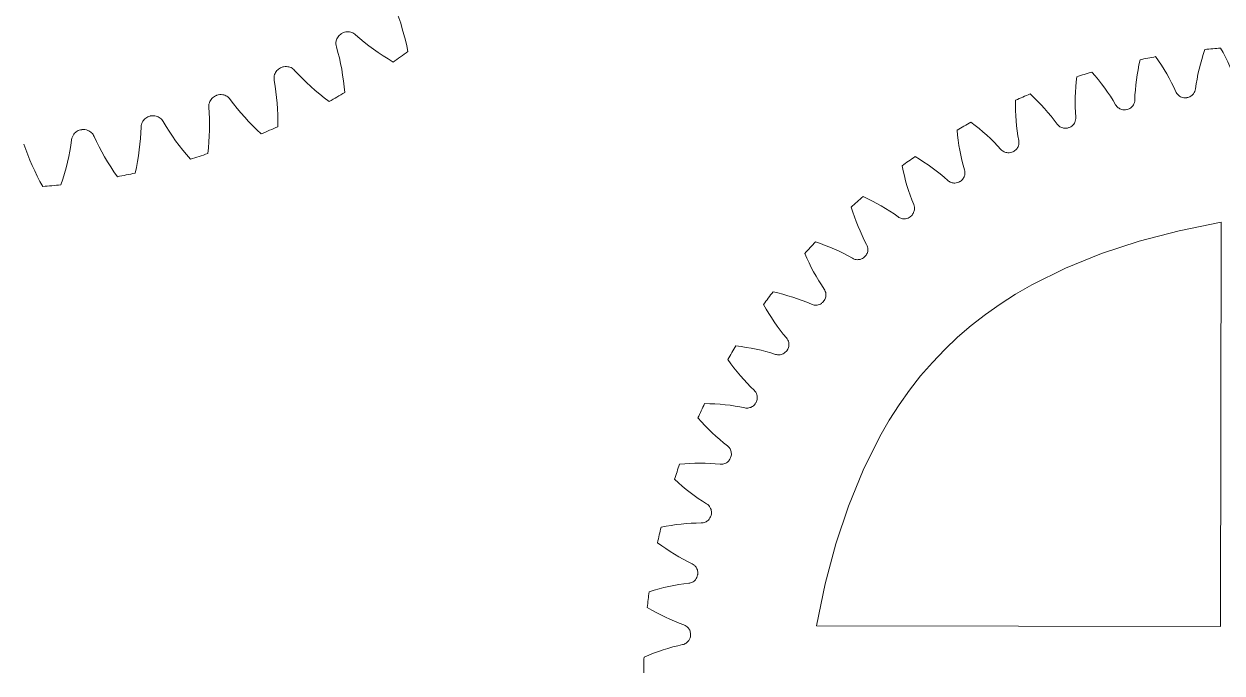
# Model space of a CAD drawing. Extents: x -180 to 228, y -304 to -8.
# Drawn here: x 23.9 to 147.1, y -221 to -154.3 of the extents above; entities that cross this region are included whole.
import ezdxf

# ---------------------------------------------------------------- set-up
doc = ezdxf.new("R2010")
doc.units = 0
doc.header["$MEASUREMENT"] = 0
doc.layers.add('Layer 1', color=7, linetype='Continuous')

# ---------------------------------------------------------------- blocks, each defined once
blk = doc.blocks.new('block 379')
at = {"layer": 'Layer 1', "color": 7, "lineweight": 9, "true_color": 0xffffff}
blk.add_open_spline([(25.79, -170.96), (26.41, -170.91), (27.03, -170.85), (27.65, -170.79)], degree=3, dxfattribs=at)
blk = doc.blocks.new('block 380')
at = {"layer": 'Layer 1', "color": 7, "lineweight": 9, "true_color": 0xffffff}
blk.add_open_spline([(33.46, -169.95), (34.07, -169.83), (34.68, -169.71), (35.29, -169.58)], degree=3, dxfattribs=at)
blk = doc.blocks.new('block 647')
at = {"layer": 'Layer 1', "color": 7, "lineweight": 9, "true_color": 0xffffff}
blk.add_lwpolyline([(23.85, -166.6), (24.04, -167.16), (24.25, -167.71), (24.47, -168.26), (24.7, -168.8), (24.96, -169.35), (25.22, -169.89), (25.5, -170.43), (25.79, -170.96)], dxfattribs=at)
blk = doc.blocks.new('block 648')
at = {"layer": 'Layer 1', "color": 7, "lineweight": 9, "true_color": 0xffffff}
blk.add_lwpolyline([(28.76, -166.15), (28.68, -166.73), (28.58, -167.31), (28.46, -167.89), (28.33, -168.47), (28.18, -169.05), (28.02, -169.63), (27.84, -170.21), (27.65, -170.79)], dxfattribs=at)
blk = doc.blocks.new('block 649')
at = {"layer": 'Layer 1', "color": 7, "lineweight": 9, "true_color": 0xffffff}
blk.add_open_spline([(29.77, -165.12), (29.62, -165.14), (29.47, -165.19), (29.34, -165.27), (29.2, -165.35), (29.09, -165.46), (28.99, -165.58), (28.93, -165.66), (28.88, -165.75), (28.84, -165.85), (28.8, -165.95), (28.77, -166.05), (28.76, -166.15)], degree=3, knots=[0, 0, 0, 0, 1, 1, 1, 2, 2, 2, 3, 3, 3, 4, 4, 4, 4], dxfattribs=at)
blk = doc.blocks.new('block 650')
at = {"layer": 'Layer 1', "color": 7, "lineweight": 9, "true_color": 0xffffff}
blk.add_open_spline([(29.77, -165.12), (29.79, -165.12), (29.8, -165.12), (29.81, -165.11)], degree=3, dxfattribs=at)
blk = doc.blocks.new('block 651')
at = {"layer": 'Layer 1', "color": 7, "lineweight": 9, "true_color": 0xffffff}
blk.add_open_spline([(31.07, -165.81), (31.01, -165.67), (30.92, -165.54), (30.81, -165.44), (30.7, -165.33), (30.57, -165.24), (30.42, -165.19), (30.33, -165.15), (30.22, -165.12), (30.12, -165.11), (30.02, -165.1), (29.91, -165.1), (29.81, -165.11)], degree=3, knots=[0, 0, 0, 0, 1, 1, 1, 2, 2, 2, 3, 3, 3, 4, 4, 4, 4], dxfattribs=at)
blk = doc.blocks.new('block 652')
at = {"layer": 'Layer 1', "color": 7, "lineweight": 9, "true_color": 0xffffff}
blk.add_lwpolyline([(31.07, -165.81), (31.32, -166.35), (31.58, -166.87), (31.86, -167.4), (32.15, -167.92), (32.46, -168.43), (32.78, -168.94), (33.11, -169.45), (33.46, -169.95)], dxfattribs=at)
blk = doc.blocks.new('block 653')
at = {"layer": 'Layer 1', "color": 7, "lineweight": 9, "true_color": 0xffffff}
blk.add_lwpolyline([(35.91, -164.85), (35.89, -165.44), (35.85, -166.02), (35.79, -166.61), (35.72, -167.2), (35.63, -167.8), (35.53, -168.39), (35.42, -168.99), (35.29, -169.58)], dxfattribs=at)
blk = doc.blocks.new('block 654')
at = {"layer": 'Layer 1', "color": 7, "lineweight": 9, "true_color": 0xffffff}
blk.add_open_spline([(36.81, -163.72), (36.66, -163.76), (36.51, -163.83), (36.39, -163.92), (36.27, -164.01), (36.16, -164.13), (36.08, -164.26), (36.03, -164.35), (35.98, -164.44), (35.96, -164.54), (35.93, -164.64), (35.91, -164.75), (35.91, -164.85)], degree=3, knots=[0, 0, 0, 0, 1, 1, 1, 2, 2, 2, 3, 3, 3, 4, 4, 4, 4], dxfattribs=at)
blk = doc.blocks.new('block 655')
at = {"layer": 'Layer 1', "color": 7, "lineweight": 9, "true_color": 0xffffff}
blk.add_open_spline([(36.81, -163.72), (36.82, -163.72), (36.83, -163.72), (36.84, -163.71)], degree=3, dxfattribs=at)
blk = doc.blocks.new('block 656')
at = {"layer": 'Layer 1', "color": 7, "lineweight": 9, "true_color": 0xffffff}
blk.add_open_spline([(38.17, -164.28), (38.1, -164.14), (37.99, -164.02), (37.87, -163.93), (37.75, -163.83), (37.61, -163.76), (37.46, -163.72), (37.36, -163.69), (37.26, -163.68), (37.15, -163.68), (37.05, -163.67), (36.94, -163.69), (36.84, -163.71)], degree=3, knots=[0, 0, 0, 0, 1, 1, 1, 2, 2, 2, 3, 3, 3, 4, 4, 4, 4], dxfattribs=at)
blk = doc.blocks.new('block 657')
at = {"layer": 'Layer 1', "color": 7, "lineweight": 9, "true_color": 0xffffff}
blk.add_lwpolyline([(38.17, -164.28), (38.47, -164.78), (38.79, -165.28), (39.12, -165.77), (39.46, -166.25), (39.82, -166.73), (40.19, -167.21), (40.58, -167.67), (40.97, -168.14)], dxfattribs=at)
blk = doc.blocks.new('block 658')
at = {"layer": 'Layer 1', "color": 7, "lineweight": 9, "true_color": 0xffffff}
blk.add_open_spline([(40.97, -168.14), (41.57, -167.96), (42.17, -167.77), (42.76, -167.58)], degree=3, dxfattribs=at)
blk = doc.blocks.new('block 659')
at = {"layer": 'Layer 1', "color": 7, "lineweight": 9, "true_color": 0xffffff}
blk.add_lwpolyline([(42.88, -162.81), (42.92, -163.4), (42.94, -163.98), (42.95, -164.58), (42.94, -165.17), (42.91, -165.77), (42.88, -166.37), (42.83, -166.98), (42.76, -167.58)], dxfattribs=at)
blk = doc.blocks.new('block 660')
at = {"layer": 'Layer 1', "color": 7, "lineweight": 9, "true_color": 0xffffff}
blk.add_open_spline([(43.65, -161.59), (43.51, -161.65), (43.38, -161.73), (43.26, -161.84), (43.15, -161.94), (43.05, -162.07), (42.99, -162.21), (42.94, -162.3), (42.91, -162.4), (42.89, -162.5), (42.88, -162.6), (42.87, -162.71), (42.88, -162.81)], degree=3, knots=[0, 0, 0, 0, 1, 1, 1, 2, 2, 2, 3, 3, 3, 4, 4, 4, 4], dxfattribs=at)
blk = doc.blocks.new('block 661')
at = {"layer": 'Layer 1', "color": 7, "lineweight": 9, "true_color": 0xffffff}
blk.add_open_spline([(43.65, -161.59), (43.67, -161.59), (43.68, -161.59), (43.69, -161.58)], degree=3, dxfattribs=at)
blk = doc.blocks.new('block 662')
at = {"layer": 'Layer 1', "color": 7, "lineweight": 9, "true_color": 0xffffff}
blk.add_open_spline([(45.07, -162), (44.98, -161.88), (44.87, -161.77), (44.74, -161.69), (44.6, -161.61), (44.46, -161.55), (44.3, -161.52), (44.2, -161.51), (44.1, -161.5), (43.99, -161.51), (43.89, -161.52), (43.79, -161.55), (43.69, -161.58)], degree=3, knots=[0, 0, 0, 0, 1, 1, 1, 2, 2, 2, 3, 3, 3, 4, 4, 4, 4], dxfattribs=at)
blk = doc.blocks.new('block 663')
at = {"layer": 'Layer 1', "color": 7, "lineweight": 9, "true_color": 0xffffff}
blk.add_lwpolyline([(45.07, -162), (45.42, -162.47), (45.79, -162.93), (46.17, -163.39), (46.56, -163.83), (46.97, -164.27), (47.39, -164.71), (47.82, -165.13), (48.26, -165.55)], dxfattribs=at)
blk = doc.blocks.new('block 664')
at = {"layer": 'Layer 1', "color": 7, "lineweight": 9, "true_color": 0xffffff}
blk.add_open_spline([(48.26, -165.55), (48.84, -165.31), (49.41, -165.06), (49.98, -164.81)], degree=3, dxfattribs=at)
blk = doc.blocks.new('block 665')
at = {"layer": 'Layer 1', "color": 7, "lineweight": 9, "true_color": 0xffffff}
blk.add_lwpolyline([(49.6, -160.06), (49.7, -160.63), (49.78, -161.22), (49.85, -161.8), (49.9, -162.4), (49.94, -162.99), (49.97, -163.6), (49.98, -164.2), (49.98, -164.81)], dxfattribs=at)
blk = doc.blocks.new('block 666')
at = {"layer": 'Layer 1', "color": 7, "lineweight": 9, "true_color": 0xffffff}
blk.add_open_spline([(50.24, -158.76), (50.1, -158.83), (49.98, -158.93), (49.88, -159.04), (49.77, -159.16), (49.7, -159.3), (49.64, -159.44), (49.61, -159.54), (49.59, -159.64), (49.58, -159.75), (49.57, -159.85), (49.58, -159.95), (49.6, -160.06)], degree=3, knots=[0, 0, 0, 0, 1, 1, 1, 2, 2, 2, 3, 3, 3, 4, 4, 4, 4], dxfattribs=at)
blk = doc.blocks.new('block 667')
at = {"layer": 'Layer 1', "color": 7, "lineweight": 9, "true_color": 0xffffff}
blk.add_open_spline([(50.24, -158.76), (50.26, -158.76), (50.27, -158.75), (50.28, -158.75)], degree=3, dxfattribs=at)
blk = doc.blocks.new('block 668')
at = {"layer": 'Layer 1', "color": 7, "lineweight": 9, "true_color": 0xffffff}
blk.add_open_spline([(51.7, -159.02), (51.59, -158.91), (51.47, -158.81), (51.33, -158.74), (51.19, -158.68), (51.04, -158.64), (50.88, -158.63), (50.78, -158.62), (50.67, -158.63), (50.57, -158.65), (50.47, -158.67), (50.37, -158.7), (50.28, -158.75)], degree=3, knots=[0, 0, 0, 0, 1, 1, 1, 2, 2, 2, 3, 3, 3, 4, 4, 4, 4], dxfattribs=at)
blk = doc.blocks.new('block 669')
at = {"layer": 'Layer 1', "color": 7, "lineweight": 9, "true_color": 0xffffff}
blk.add_lwpolyline([(51.7, -159.02), (52.09, -159.45), (52.5, -159.87), (52.93, -160.28), (53.37, -160.69), (53.82, -161.08), (54.28, -161.47), (54.75, -161.85), (55.24, -162.22)], dxfattribs=at)
blk = doc.blocks.new('block 670')
at = {"layer": 'Layer 1', "color": 7, "lineweight": 9, "true_color": 0xffffff}
blk.add_open_spline([(55.24, -162.22), (55.79, -161.92), (56.33, -161.61), (56.87, -161.3)], degree=3, dxfattribs=at)
blk = doc.blocks.new('block 671')
at = {"layer": 'Layer 1', "color": 7, "lineweight": 9, "true_color": 0xffffff}
blk.add_lwpolyline([(56, -156.61), (56.16, -157.18), (56.3, -157.75), (56.43, -158.32), (56.54, -158.91), (56.64, -159.5), (56.73, -160.09), (56.81, -160.7), (56.87, -161.3)], dxfattribs=at)
blk = doc.blocks.new('block 672')
at = {"layer": 'Layer 1', "color": 7, "lineweight": 9, "true_color": 0xffffff}
blk.add_open_spline([(56.5, -155.26), (56.37, -155.34), (56.26, -155.45), (56.17, -155.58), (56.08, -155.7), (56.01, -155.85), (55.98, -156), (55.95, -156.1), (55.94, -156.2), (55.95, -156.31), (55.95, -156.41), (55.97, -156.51), (56, -156.61)], degree=3, knots=[0, 0, 0, 0, 1, 1, 1, 2, 2, 2, 3, 3, 3, 4, 4, 4, 4], dxfattribs=at)
blk = doc.blocks.new('block 673')
at = {"layer": 'Layer 1', "color": 7, "lineweight": 9, "true_color": 0xffffff}
blk.add_open_spline([(56.5, -155.26), (56.51, -155.25), (56.52, -155.25), (56.53, -155.24)], degree=3, dxfattribs=at)
blk = doc.blocks.new('block 674')
at = {"layer": 'Layer 1', "color": 7, "lineweight": 9, "true_color": 0xffffff}
blk.add_open_spline([(57.97, -155.36), (57.86, -155.26), (57.72, -155.18), (57.58, -155.13), (57.43, -155.07), (57.28, -155.05), (57.12, -155.06), (57.02, -155.06), (56.91, -155.08), (56.82, -155.11), (56.72, -155.14), (56.62, -155.18), (56.53, -155.24)], degree=3, knots=[0, 0, 0, 0, 1, 1, 1, 2, 2, 2, 3, 3, 3, 4, 4, 4, 4], dxfattribs=at)
blk = doc.blocks.new('block 675')
at = {"layer": 'Layer 1', "color": 7, "lineweight": 9, "true_color": 0xffffff}
blk.add_lwpolyline([(57.97, -155.36), (58.41, -155.75), (58.86, -156.13), (59.33, -156.49), (59.81, -156.85), (60.3, -157.19), (60.8, -157.53), (61.31, -157.85), (61.83, -158.17)], dxfattribs=at)
blk = doc.blocks.new('block 676')
at = {"layer": 'Layer 1', "color": 7, "lineweight": 9, "true_color": 0xffffff}
blk.add_open_spline([(61.83, -158.17), (62.34, -157.82), (62.85, -157.46), (63.36, -157.09)], degree=3, dxfattribs=at)
blk = doc.blocks.new('block 677')
at = {"layer": 'Layer 1', "color": 7, "lineweight": 9, "true_color": 0xffffff}
blk.add_lwpolyline([(62, -152.52), (62.21, -153.06), (62.42, -153.61), (62.61, -154.18), (62.78, -154.75), (62.94, -155.32), (63.09, -155.91), (63.23, -156.49), (63.36, -157.09)], dxfattribs=at)
blk = doc.blocks.new('block 375')
at = {"layer": 'Layer 1'}
for name in ['block 677', 'block 672', 'block 673', 'block 674', 'block 675', 'block 671', 'block 676', 'block 666', 'block 667', 'block 668', 'block 665', 'block 669', 'block 670', 'block 660', 'block 661', 'block 662', 'block 663', 'block 654', 'block 655', 'block 656', 'block 659', 'block 649', 'block 650', 'block 651', 'block 653', 'block 657', 'block 664', 'block 648', 'block 652', 'block 647', 'block 658', 'block 380', 'block 379']:
    blk.add_blockref(name, (0, 0), dxfattribs=at)
blk = doc.blocks.new('block 1216')
at = {"layer": 'Layer 1', "color": 7, "lineweight": 9, "true_color": 0xffffff}
blk.add_lwpolyline([(148.66, -160.53), (148.5, -160.05), (148.32, -159.57), (148.12, -159.09), (147.92, -158.61), (147.7, -158.14), (147.47, -157.66), (147.22, -157.19), (146.97, -156.73)], dxfattribs=at)
blk = doc.blocks.new('block 1217')
at = {"layer": 'Layer 1', "color": 7, "lineweight": 9, "true_color": 0xffffff}
blk.add_open_spline([(146.97, -156.73), (146.43, -156.77), (145.89, -156.82), (145.34, -156.88)], degree=3, dxfattribs=at)
blk = doc.blocks.new('block 1218')
at = {"layer": 'Layer 1', "color": 7, "lineweight": 9, "true_color": 0xffffff}
blk.add_lwpolyline([(144.38, -160.93), (144.45, -160.42), (144.54, -159.91), (144.64, -159.41), (144.76, -158.9), (144.89, -158.39), (145.03, -157.89), (145.18, -157.38), (145.34, -156.88)], dxfattribs=at)
blk = doc.blocks.new('block 1219')
at = {"layer": 'Layer 1', "color": 7, "lineweight": 9, "true_color": 0xffffff}
blk.add_open_spline([(143.5, -161.82), (143.63, -161.8), (143.76, -161.76), (143.88, -161.69), (143.99, -161.62), (144.09, -161.53), (144.18, -161.42), (144.23, -161.35), (144.28, -161.27), (144.31, -161.19), (144.34, -161.1), (144.37, -161.02), (144.38, -160.93)], degree=3, knots=[0, 0, 0, 0, 1, 1, 1, 2, 2, 2, 3, 3, 3, 4, 4, 4, 4], dxfattribs=at)
blk = doc.blocks.new('block 1220')
at = {"layer": 'Layer 1', "color": 7, "lineweight": 9, "true_color": 0xffffff}
blk.add_open_spline([(143.5, -161.82), (143.49, -161.83), (143.47, -161.83), (143.46, -161.83)], degree=3, dxfattribs=at)
blk = doc.blocks.new('block 1221')
at = {"layer": 'Layer 1', "color": 7, "lineweight": 9, "true_color": 0xffffff}
blk.add_open_spline([(142.36, -161.22), (142.42, -161.34), (142.49, -161.45), (142.59, -161.55), (142.69, -161.64), (142.8, -161.72), (142.93, -161.77), (143.01, -161.8), (143.1, -161.82), (143.19, -161.83), (143.28, -161.84), (143.37, -161.84), (143.46, -161.83)], degree=3, knots=[0, 0, 0, 0, 1, 1, 1, 2, 2, 2, 3, 3, 3, 4, 4, 4, 4], dxfattribs=at)
blk = doc.blocks.new('block 1222')
at = {"layer": 'Layer 1', "color": 7, "lineweight": 9, "true_color": 0xffffff}
blk.add_lwpolyline([(142.36, -161.22), (142.15, -160.75), (141.92, -160.29), (141.68, -159.84), (141.42, -159.39), (141.15, -158.94), (140.88, -158.49), (140.58, -158.05), (140.28, -157.61)], dxfattribs=at)
blk = doc.blocks.new('block 1223')
at = {"layer": 'Layer 1', "color": 7, "lineweight": 9, "true_color": 0xffffff}
blk.add_open_spline([(140.28, -157.61), (139.75, -157.71), (139.21, -157.82), (138.68, -157.93)], degree=3, dxfattribs=at)
blk = doc.blocks.new('block 1224')
at = {"layer": 'Layer 1', "color": 7, "lineweight": 9, "true_color": 0xffffff}
blk.add_lwpolyline([(138.14, -162.06), (138.16, -161.55), (138.2, -161.04), (138.25, -160.52), (138.31, -160.01), (138.38, -159.49), (138.47, -158.97), (138.57, -158.45), (138.68, -157.93)], dxfattribs=at)
blk = doc.blocks.new('block 1225')
at = {"layer": 'Layer 1', "color": 7, "lineweight": 9, "true_color": 0xffffff}
blk.add_open_spline([(137.36, -163.04), (137.49, -163.01), (137.62, -162.95), (137.72, -162.87), (137.83, -162.79), (137.92, -162.69), (137.99, -162.57), (138.04, -162.5), (138.08, -162.41), (138.1, -162.33), (138.13, -162.24), (138.14, -162.15), (138.14, -162.06)], degree=3, knots=[0, 0, 0, 0, 1, 1, 1, 2, 2, 2, 3, 3, 3, 4, 4, 4, 4], dxfattribs=at)
blk = doc.blocks.new('block 1226')
at = {"layer": 'Layer 1', "color": 7, "lineweight": 9, "true_color": 0xffffff}
blk.add_open_spline([(137.36, -163.04), (137.35, -163.05), (137.34, -163.05), (137.33, -163.05)], degree=3, dxfattribs=at)
blk = doc.blocks.new('block 1227')
at = {"layer": 'Layer 1', "color": 7, "lineweight": 9, "true_color": 0xffffff}
blk.add_open_spline([(136.17, -162.56), (136.24, -162.68), (136.33, -162.78), (136.43, -162.86), (136.54, -162.95), (136.66, -163.01), (136.79, -163.05), (136.88, -163.07), (136.97, -163.08), (137.06, -163.08), (137.15, -163.09), (137.24, -163.07), (137.33, -163.05)], degree=3, knots=[0, 0, 0, 0, 1, 1, 1, 2, 2, 2, 3, 3, 3, 4, 4, 4, 4], dxfattribs=at)
blk = doc.blocks.new('block 1228')
at = {"layer": 'Layer 1', "color": 7, "lineweight": 9, "true_color": 0xffffff}
blk.add_lwpolyline([(136.17, -162.56), (135.91, -162.12), (135.63, -161.69), (135.34, -161.26), (135.04, -160.84), (134.73, -160.42), (134.41, -160), (134.07, -159.6), (133.73, -159.19)], dxfattribs=at)
blk = doc.blocks.new('block 1229')
at = {"layer": 'Layer 1', "color": 7, "lineweight": 9, "true_color": 0xffffff}
blk.add_open_spline([(133.73, -159.19), (133.2, -159.35), (132.68, -159.51), (132.17, -159.68)], degree=3, dxfattribs=at)
blk = doc.blocks.new('block 1230')
at = {"layer": 'Layer 1', "color": 7, "lineweight": 9, "true_color": 0xffffff}
blk.add_lwpolyline([(132.06, -163.84), (132.03, -163.33), (132.01, -162.81), (132, -162.3), (132.01, -161.78), (132.03, -161.26), (132.07, -160.73), (132.11, -160.21), (132.17, -159.68)], dxfattribs=at)
blk = doc.blocks.new('block 1231')
at = {"layer": 'Layer 1', "color": 7, "lineweight": 9, "true_color": 0xffffff}
blk.add_open_spline([(131.39, -164.9), (131.51, -164.85), (131.63, -164.78), (131.73, -164.69), (131.83, -164.6), (131.91, -164.49), (131.97, -164.37), (132.01, -164.28), (132.03, -164.2), (132.05, -164.11), (132.07, -164.02), (132.07, -163.93), (132.06, -163.84)], degree=3, knots=[0, 0, 0, 0, 1, 1, 1, 2, 2, 2, 3, 3, 3, 4, 4, 4, 4], dxfattribs=at)
blk = doc.blocks.new('block 1232')
at = {"layer": 'Layer 1', "color": 7, "lineweight": 9, "true_color": 0xffffff}
blk.add_open_spline([(131.39, -164.9), (131.38, -164.9), (131.36, -164.91), (131.35, -164.91)], degree=3, dxfattribs=at)
blk = doc.blocks.new('block 1233')
at = {"layer": 'Layer 1', "color": 7, "lineweight": 9, "true_color": 0xffffff}
blk.add_open_spline([(130.15, -164.54), (130.23, -164.65), (130.33, -164.75), (130.44, -164.82), (130.56, -164.89), (130.69, -164.94), (130.82, -164.96), (130.91, -164.98), (131, -164.98), (131.09, -164.97), (131.18, -164.96), (131.27, -164.94), (131.35, -164.91)], degree=3, knots=[0, 0, 0, 0, 1, 1, 1, 2, 2, 2, 3, 3, 3, 4, 4, 4, 4], dxfattribs=at)
blk = doc.blocks.new('block 1234')
at = {"layer": 'Layer 1', "color": 7, "lineweight": 9, "true_color": 0xffffff}
blk.add_lwpolyline([(130.15, -164.54), (129.85, -164.13), (129.53, -163.73), (129.19, -163.34), (128.85, -162.95), (128.5, -162.56), (128.13, -162.19), (127.75, -161.81), (127.37, -161.45)], dxfattribs=at)
blk = doc.blocks.new('block 1235')
at = {"layer": 'Layer 1', "color": 7, "lineweight": 9, "true_color": 0xffffff}
blk.add_open_spline([(127.37, -161.45), (126.87, -161.66), (126.37, -161.87), (125.87, -162.09)], degree=3, dxfattribs=at)
blk = doc.blocks.new('block 1236')
at = {"layer": 'Layer 1', "color": 7, "lineweight": 9, "true_color": 0xffffff}
blk.add_lwpolyline([(126.2, -166.24), (126.11, -165.74), (126.04, -165.23), (125.98, -164.72), (125.93, -164.2), (125.9, -163.68), (125.88, -163.15), (125.87, -162.63), (125.87, -162.09)], dxfattribs=at)
blk = doc.blocks.new('block 1237')
at = {"layer": 'Layer 1', "color": 7, "lineweight": 9, "true_color": 0xffffff}
blk.add_open_spline([(125.64, -167.37), (125.76, -167.31), (125.87, -167.23), (125.96, -167.12), (126.05, -167.02), (126.12, -166.91), (126.16, -166.78), (126.19, -166.69), (126.21, -166.6), (126.22, -166.51), (126.22, -166.42), (126.22, -166.33), (126.2, -166.24)], degree=3, knots=[0, 0, 0, 0, 1, 1, 1, 2, 2, 2, 3, 3, 3, 4, 4, 4, 4], dxfattribs=at)
blk = doc.blocks.new('block 1238')
at = {"layer": 'Layer 1', "color": 7, "lineweight": 9, "true_color": 0xffffff}
blk.add_open_spline([(125.64, -167.37), (125.63, -167.37), (125.62, -167.38), (125.61, -167.38)], degree=3, dxfattribs=at)
blk = doc.blocks.new('block 1239')
at = {"layer": 'Layer 1', "color": 7, "lineweight": 9, "true_color": 0xffffff}
blk.add_open_spline([(124.37, -167.14), (124.46, -167.25), (124.57, -167.33), (124.69, -167.39), (124.81, -167.45), (124.95, -167.48), (125.08, -167.49), (125.17, -167.5), (125.26, -167.49), (125.35, -167.47), (125.44, -167.45), (125.53, -167.42), (125.61, -167.38)], degree=3, knots=[0, 0, 0, 0, 1, 1, 1, 2, 2, 2, 3, 3, 3, 4, 4, 4, 4], dxfattribs=at)
blk = doc.blocks.new('block 1240')
at = {"layer": 'Layer 1', "color": 7, "lineweight": 9, "true_color": 0xffffff}
blk.add_lwpolyline([(124.37, -167.14), (124.03, -166.77), (123.67, -166.4), (123.29, -166.04), (122.91, -165.69), (122.52, -165.35), (122.12, -165.01), (121.7, -164.68), (121.28, -164.36)], dxfattribs=at)
blk = doc.blocks.new('block 1241')
at = {"layer": 'Layer 1', "color": 7, "lineweight": 9, "true_color": 0xffffff}
blk.add_open_spline([(121.28, -164.36), (120.8, -164.62), (120.33, -164.88), (119.86, -165.16)], degree=3, dxfattribs=at)
blk = doc.blocks.new('block 1242')
at = {"layer": 'Layer 1', "color": 7, "lineweight": 9, "true_color": 0xffffff}
blk.add_lwpolyline([(120.62, -169.25), (120.48, -168.76), (120.36, -168.26), (120.24, -167.75), (120.14, -167.24), (120.05, -166.73), (119.98, -166.21), (119.91, -165.68), (119.86, -165.16)], dxfattribs=at)
blk = doc.blocks.new('block 1243')
at = {"layer": 'Layer 1', "color": 7, "lineweight": 9, "true_color": 0xffffff}
blk.add_open_spline([(120.18, -170.43), (120.29, -170.35), (120.39, -170.26), (120.47, -170.15), (120.55, -170.04), (120.61, -169.91), (120.64, -169.78), (120.66, -169.69), (120.67, -169.6), (120.66, -169.51), (120.66, -169.42), (120.65, -169.33), (120.62, -169.25)], degree=3, knots=[0, 0, 0, 0, 1, 1, 1, 2, 2, 2, 3, 3, 3, 4, 4, 4, 4], dxfattribs=at)
blk = doc.blocks.new('block 1244')
at = {"layer": 'Layer 1', "color": 7, "lineweight": 9, "true_color": 0xffffff}
blk.add_open_spline([(120.18, -170.43), (120.17, -170.43), (120.16, -170.44), (120.15, -170.44)], degree=3, dxfattribs=at)
blk = doc.blocks.new('block 1245')
at = {"layer": 'Layer 1', "color": 7, "lineweight": 9, "true_color": 0xffffff}
blk.add_open_spline([(118.9, -170.33), (119, -170.43), (119.11, -170.5), (119.24, -170.54), (119.37, -170.59), (119.5, -170.61), (119.64, -170.6), (119.73, -170.6), (119.82, -170.58), (119.91, -170.56), (119.99, -170.53), (120.07, -170.49), (120.15, -170.44)], degree=3, knots=[0, 0, 0, 0, 1, 1, 1, 2, 2, 2, 3, 3, 3, 4, 4, 4, 4], dxfattribs=at)
blk = doc.blocks.new('block 1246')
at = {"layer": 'Layer 1', "color": 7, "lineweight": 9, "true_color": 0xffffff}
blk.add_lwpolyline([(118.9, -170.33), (118.51, -170), (118.12, -169.67), (117.71, -169.35), (117.29, -169.04), (116.87, -168.74), (116.43, -168.45), (115.99, -168.16), (115.53, -167.89)], dxfattribs=at)
blk = doc.blocks.new('block 1247')
at = {"layer": 'Layer 1', "color": 7, "lineweight": 9, "true_color": 0xffffff}
blk.add_open_spline([(115.53, -167.89), (115.08, -168.19), (114.64, -168.51), (114.2, -168.83)], degree=3, dxfattribs=at)
blk = doc.blocks.new('block 1248')
at = {"layer": 'Layer 1', "color": 7, "lineweight": 9, "true_color": 0xffffff}
blk.add_lwpolyline([(115.39, -172.82), (115.2, -172.34), (115.02, -171.86), (114.85, -171.37), (114.7, -170.87), (114.56, -170.37), (114.43, -169.86), (114.31, -169.35), (114.2, -168.83)], dxfattribs=at)
blk = doc.blocks.new('block 1249')
at = {"layer": 'Layer 1', "color": 7, "lineweight": 9, "true_color": 0xffffff}
blk.add_open_spline([(115.07, -174.04), (115.18, -173.95), (115.27, -173.85), (115.33, -173.73), (115.4, -173.61), (115.44, -173.48), (115.46, -173.35), (115.47, -173.26), (115.47, -173.17), (115.46, -173.08), (115.44, -172.99), (115.42, -172.9), (115.39, -172.82)], degree=3, knots=[0, 0, 0, 0, 1, 1, 1, 2, 2, 2, 3, 3, 3, 4, 4, 4, 4], dxfattribs=at)
blk = doc.blocks.new('block 1250')
at = {"layer": 'Layer 1', "color": 7, "lineweight": 9, "true_color": 0xffffff}
blk.add_open_spline([(115.07, -174.04), (115.06, -174.04), (115.05, -174.05), (115.04, -174.06)], degree=3, dxfattribs=at)
blk = doc.blocks.new('block 1251')
at = {"layer": 'Layer 1', "color": 7, "lineweight": 9, "true_color": 0xffffff}
blk.add_open_spline([(113.79, -174.08), (113.89, -174.16), (114.02, -174.22), (114.15, -174.25), (114.28, -174.28), (114.42, -174.29), (114.55, -174.27), (114.64, -174.26), (114.73, -174.23), (114.81, -174.2), (114.9, -174.16), (114.97, -174.11), (115.04, -174.06)], degree=3, knots=[0, 0, 0, 0, 1, 1, 1, 2, 2, 2, 3, 3, 3, 4, 4, 4, 4], dxfattribs=at)
blk = doc.blocks.new('block 1252')
at = {"layer": 'Layer 1', "color": 7, "lineweight": 9, "true_color": 0xffffff}
blk.add_lwpolyline([(113.79, -174.08), (113.37, -173.78), (112.94, -173.5), (112.5, -173.23), (112.06, -172.96), (111.6, -172.71), (111.14, -172.46), (110.66, -172.22), (110.18, -172)], dxfattribs=at)
blk = doc.blocks.new('block 1253')
at = {"layer": 'Layer 1', "color": 7, "lineweight": 9, "true_color": 0xffffff}
blk.add_open_spline([(110.18, -172), (109.77, -172.35), (109.36, -172.71), (108.96, -173.07)], degree=3, dxfattribs=at)
blk = doc.blocks.new('block 1254')
at = {"layer": 'Layer 1', "color": 7, "lineweight": 9, "true_color": 0xffffff}
blk.add_lwpolyline([(110.55, -176.92), (110.31, -176.46), (110.09, -176), (109.87, -175.53), (109.67, -175.06), (109.48, -174.57), (109.29, -174.08), (109.12, -173.58), (108.96, -173.07)], dxfattribs=at)
blk = doc.blocks.new('block 1255')
at = {"layer": 'Layer 1', "color": 7, "lineweight": 9, "true_color": 0xffffff}
blk.add_open_spline([(110.37, -178.16), (110.46, -178.07), (110.54, -177.95), (110.6, -177.83), (110.65, -177.71), (110.68, -177.57), (110.68, -177.44), (110.68, -177.35), (110.67, -177.26), (110.65, -177.17), (110.63, -177.08), (110.6, -177), (110.55, -176.92)], degree=3, knots=[0, 0, 0, 0, 1, 1, 1, 2, 2, 2, 3, 3, 3, 4, 4, 4, 4], dxfattribs=at)
blk = doc.blocks.new('block 1256')
at = {"layer": 'Layer 1', "color": 7, "lineweight": 9, "true_color": 0xffffff}
blk.add_open_spline([(110.37, -178.16), (110.36, -178.17), (110.35, -178.18), (110.34, -178.19)], degree=3, dxfattribs=at)
blk = doc.blocks.new('block 1257')
at = {"layer": 'Layer 1', "color": 7, "lineweight": 9, "true_color": 0xffffff}
blk.add_open_spline([(109.09, -178.34), (109.21, -178.41), (109.34, -178.45), (109.47, -178.47), (109.61, -178.49), (109.74, -178.48), (109.88, -178.45), (109.96, -178.43), (110.05, -178.39), (110.13, -178.35), (110.21, -178.3), (110.28, -178.25), (110.34, -178.19)], degree=3, knots=[0, 0, 0, 0, 1, 1, 1, 2, 2, 2, 3, 3, 3, 4, 4, 4, 4], dxfattribs=at)
blk = doc.blocks.new('block 1258')
at = {"layer": 'Layer 1', "color": 7, "lineweight": 9, "true_color": 0xffffff}
blk.add_lwpolyline([(109.09, -178.34), (108.65, -178.09), (108.19, -177.85), (107.73, -177.62), (107.26, -177.41), (106.78, -177.2), (106.29, -177.01), (105.79, -176.82), (105.29, -176.64)], dxfattribs=at)
blk = doc.blocks.new('block 1259')
at = {"layer": 'Layer 1', "color": 7, "lineweight": 9, "true_color": 0xffffff}
blk.add_open_spline([(105.29, -176.64), (104.92, -177.04), (104.55, -177.44), (104.19, -177.84)], degree=3, dxfattribs=at)
blk = doc.blocks.new('block 1260')
at = {"layer": 'Layer 1', "color": 7, "lineweight": 9, "true_color": 0xffffff}
blk.add_lwpolyline([(106.18, -181.5), (105.89, -181.07), (105.62, -180.64), (105.36, -180.19), (105.1, -179.74), (104.86, -179.28), (104.63, -178.81), (104.4, -178.33), (104.19, -177.84)], dxfattribs=at)
blk = doc.blocks.new('block 1261')
at = {"layer": 'Layer 1', "color": 7, "lineweight": 9, "true_color": 0xffffff}
blk.add_open_spline([(106.12, -182.76), (106.21, -182.65), (106.27, -182.53), (106.31, -182.4), (106.35, -182.27), (106.37, -182.14), (106.36, -182), (106.35, -181.91), (106.33, -181.82), (106.3, -181.74), (106.27, -181.65), (106.23, -181.57), (106.18, -181.5)], degree=3, knots=[0, 0, 0, 0, 1, 1, 1, 2, 2, 2, 3, 3, 3, 4, 4, 4, 4], dxfattribs=at)
blk = doc.blocks.new('block 1262')
at = {"layer": 'Layer 1', "color": 7, "lineweight": 9, "true_color": 0xffffff}
blk.add_open_spline([(106.12, -182.76), (106.11, -182.76), (106.11, -182.77), (106.1, -182.78)], degree=3, dxfattribs=at)
blk = doc.blocks.new('block 1263')
at = {"layer": 'Layer 1', "color": 7, "lineweight": 9, "true_color": 0xffffff}
blk.add_open_spline([(104.87, -183.06), (105, -183.12), (105.13, -183.15), (105.26, -183.16), (105.4, -183.16), (105.53, -183.14), (105.66, -183.09), (105.75, -183.06), (105.83, -183.02), (105.9, -182.97), (105.97, -182.91), (106.04, -182.85), (106.1, -182.78)], degree=3, knots=[0, 0, 0, 0, 1, 1, 1, 2, 2, 2, 3, 3, 3, 4, 4, 4, 4], dxfattribs=at)
blk = doc.blocks.new('block 1264')
at = {"layer": 'Layer 1', "color": 7, "lineweight": 9, "true_color": 0xffffff}
blk.add_lwpolyline([(104.87, -183.06), (104.4, -182.86), (103.93, -182.67), (103.44, -182.5), (102.95, -182.33), (102.45, -182.18), (101.94, -182.03), (101.43, -181.9), (100.92, -181.78)], dxfattribs=at)
blk = doc.blocks.new('block 1265')
at = {"layer": 'Layer 1', "color": 7, "lineweight": 9, "true_color": 0xffffff}
blk.add_open_spline([(100.92, -181.78), (100.59, -182.21), (100.26, -182.64), (99.94, -183.09)], degree=3, dxfattribs=at)
blk = doc.blocks.new('block 1266')
at = {"layer": 'Layer 1', "color": 7, "lineweight": 9, "true_color": 0xffffff}
blk.add_lwpolyline([(102.3, -186.51), (101.97, -186.12), (101.66, -185.72), (101.35, -185.3), (101.05, -184.88), (100.76, -184.44), (100.48, -184), (100.2, -183.55), (99.94, -183.09)], dxfattribs=at)
blk = doc.blocks.new('block 1267')
at = {"layer": 'Layer 1', "color": 7, "lineweight": 9, "true_color": 0xffffff}
blk.add_open_spline([(102.38, -187.77), (102.45, -187.66), (102.51, -187.53), (102.53, -187.4), (102.56, -187.26), (102.56, -187.13), (102.53, -186.99), (102.52, -186.91), (102.49, -186.82), (102.45, -186.74), (102.41, -186.66), (102.36, -186.58), (102.3, -186.51)], degree=3, knots=[0, 0, 0, 0, 1, 1, 1, 2, 2, 2, 3, 3, 3, 4, 4, 4, 4], dxfattribs=at)
blk = doc.blocks.new('block 1268')
at = {"layer": 'Layer 1', "color": 7, "lineweight": 9, "true_color": 0xffffff}
blk.add_open_spline([(102.38, -187.77), (102.37, -187.78), (102.37, -187.79), (102.36, -187.8)], degree=3, dxfattribs=at)
blk = doc.blocks.new('block 1269')
at = {"layer": 'Layer 1', "color": 7, "lineweight": 9, "true_color": 0xffffff}
blk.add_open_spline([(101.17, -188.21), (101.3, -188.25), (101.43, -188.27), (101.57, -188.26), (101.7, -188.25), (101.83, -188.21), (101.96, -188.15), (102.04, -188.11), (102.11, -188.06), (102.18, -188), (102.25, -187.94), (102.31, -187.87), (102.36, -187.8)], degree=3, knots=[0, 0, 0, 0, 1, 1, 1, 2, 2, 2, 3, 3, 3, 4, 4, 4, 4], dxfattribs=at)
blk = doc.blocks.new('block 1270')
at = {"layer": 'Layer 1', "color": 7, "lineweight": 9, "true_color": 0xffffff}
blk.add_lwpolyline([(101.17, -188.21), (100.68, -188.05), (100.19, -187.92), (99.69, -187.79), (99.18, -187.68), (98.67, -187.58), (98.15, -187.49), (97.63, -187.41), (97.1, -187.34)], dxfattribs=at)
blk = doc.blocks.new('block 1271')
at = {"layer": 'Layer 1', "color": 7, "lineweight": 9, "true_color": 0xffffff}
blk.add_open_spline([(97.1, -187.34), (96.82, -187.8), (96.54, -188.27), (96.26, -188.74)], degree=3, dxfattribs=at)
blk = doc.blocks.new('block 1272')
at = {"layer": 'Layer 1', "color": 7, "lineweight": 9, "true_color": 0xffffff}
blk.add_lwpolyline([(98.97, -191.9), (98.6, -191.55), (98.25, -191.18), (97.9, -190.8), (97.56, -190.41), (97.22, -190), (96.9, -189.59), (96.58, -189.17), (96.26, -188.74)], dxfattribs=at)
blk = doc.blocks.new('block 1273')
at = {"layer": 'Layer 1', "color": 7, "lineweight": 9, "true_color": 0xffffff}
blk.add_open_spline([(99.18, -193.14), (99.24, -193.02), (99.28, -192.89), (99.29, -192.76), (99.31, -192.62), (99.29, -192.49), (99.25, -192.36), (99.23, -192.27), (99.19, -192.19), (99.14, -192.11), (99.09, -192.04), (99.04, -191.96), (98.97, -191.9)], degree=3, knots=[0, 0, 0, 0, 1, 1, 1, 2, 2, 2, 3, 3, 3, 4, 4, 4, 4], dxfattribs=at)
blk = doc.blocks.new('block 1274')
at = {"layer": 'Layer 1', "color": 7, "lineweight": 9, "true_color": 0xffffff}
blk.add_open_spline([(99.18, -193.14), (99.17, -193.15), (99.17, -193.16), (99.16, -193.17)], degree=3, dxfattribs=at)
blk = doc.blocks.new('block 1275')
at = {"layer": 'Layer 1', "color": 7, "lineweight": 9, "true_color": 0xffffff}
blk.add_open_spline([(98.02, -193.71), (98.15, -193.74), (98.29, -193.74), (98.42, -193.71), (98.56, -193.69), (98.69, -193.64), (98.8, -193.57), (98.88, -193.52), (98.95, -193.46), (99.01, -193.4), (99.07, -193.33), (99.12, -193.25), (99.16, -193.17)], degree=3, knots=[0, 0, 0, 0, 1, 1, 1, 2, 2, 2, 3, 3, 3, 4, 4, 4, 4], dxfattribs=at)
blk = doc.blocks.new('block 1276')
at = {"layer": 'Layer 1', "color": 7, "lineweight": 9, "true_color": 0xffffff}
blk.add_lwpolyline([(98.02, -193.71), (97.52, -193.61), (97.02, -193.52), (96.5, -193.45), (95.99, -193.39), (95.47, -193.34), (94.94, -193.31), (94.42, -193.28), (93.88, -193.27)], dxfattribs=at)
blk = doc.blocks.new('block 1277')
at = {"layer": 'Layer 1', "color": 7, "lineweight": 9, "true_color": 0xffffff}
blk.add_open_spline([(93.88, -193.27), (93.65, -193.76), (93.42, -194.25), (93.2, -194.75)], degree=3, dxfattribs=at)
blk = doc.blocks.new('block 1278')
at = {"layer": 'Layer 1', "color": 7, "lineweight": 9, "true_color": 0xffffff}
blk.add_lwpolyline([(96.22, -197.61), (95.82, -197.3), (95.43, -196.97), (95.04, -196.63), (94.66, -196.27), (94.29, -195.91), (93.92, -195.53), (93.56, -195.15), (93.2, -194.75)], dxfattribs=at)
blk = doc.blocks.new('block 1279')
at = {"layer": 'Layer 1', "color": 7, "lineweight": 9, "true_color": 0xffffff}
blk.add_open_spline([(96.56, -198.83), (96.61, -198.7), (96.64, -198.57), (96.63, -198.43), (96.63, -198.29), (96.61, -198.16), (96.55, -198.04), (96.52, -197.95), (96.47, -197.87), (96.42, -197.8), (96.36, -197.73), (96.3, -197.67), (96.22, -197.61)], degree=3, knots=[0, 0, 0, 0, 1, 1, 1, 2, 2, 2, 3, 3, 3, 4, 4, 4, 4], dxfattribs=at)
blk = doc.blocks.new('block 1280')
at = {"layer": 'Layer 1', "color": 7, "lineweight": 9, "true_color": 0xffffff}
blk.add_open_spline([(96.56, -198.83), (96.56, -198.84), (96.55, -198.85), (96.55, -198.86)], degree=3, dxfattribs=at)
blk = doc.blocks.new('block 1281')
at = {"layer": 'Layer 1', "color": 7, "lineweight": 9, "true_color": 0xffffff}
blk.add_open_spline([(95.47, -199.51), (95.6, -199.52), (95.74, -199.51), (95.87, -199.47), (96, -199.43), (96.12, -199.37), (96.23, -199.29), (96.3, -199.23), (96.36, -199.17), (96.42, -199.09), (96.47, -199.02), (96.51, -198.94), (96.55, -198.86)], degree=3, knots=[0, 0, 0, 0, 1, 1, 1, 2, 2, 2, 3, 3, 3, 4, 4, 4, 4], dxfattribs=at)
blk = doc.blocks.new('block 1282')
at = {"layer": 'Layer 1', "color": 7, "lineweight": 9, "true_color": 0xffffff}
blk.add_lwpolyline([(95.47, -199.51), (94.96, -199.46), (94.45, -199.43), (93.93, -199.41), (93.41, -199.4), (92.89, -199.41), (92.36, -199.43), (91.84, -199.46), (91.31, -199.5)], dxfattribs=at)
blk = doc.blocks.new('block 1283')
at = {"layer": 'Layer 1', "color": 7, "lineweight": 9, "true_color": 0xffffff}
blk.add_open_spline([(91.31, -199.5), (91.13, -200.02), (90.95, -200.53), (90.78, -201.05)], degree=3, dxfattribs=at)
blk = doc.blocks.new('block 1284')
at = {"layer": 'Layer 1', "color": 7, "lineweight": 9, "true_color": 0xffffff}
blk.add_lwpolyline([(94.09, -203.58), (93.66, -203.31), (93.23, -203.02), (92.81, -202.72), (92.39, -202.41), (91.98, -202.09), (91.58, -201.75), (91.18, -201.41), (90.78, -201.05)], dxfattribs=at)
blk = doc.blocks.new('block 1285')
at = {"layer": 'Layer 1', "color": 7, "lineweight": 9, "true_color": 0xffffff}
blk.add_open_spline([(94.55, -204.75), (94.59, -204.62), (94.6, -204.48), (94.58, -204.35), (94.57, -204.21), (94.52, -204.08), (94.46, -203.97), (94.42, -203.89), (94.36, -203.81), (94.3, -203.75), (94.24, -203.68), (94.17, -203.63), (94.09, -203.58)], degree=3, knots=[0, 0, 0, 0, 1, 1, 1, 2, 2, 2, 3, 3, 3, 4, 4, 4, 4], dxfattribs=at)
blk = doc.blocks.new('block 1286')
at = {"layer": 'Layer 1', "color": 7, "lineweight": 9, "true_color": 0xffffff}
blk.add_open_spline([(94.55, -204.75), (94.55, -204.76), (94.54, -204.77), (94.54, -204.78)], degree=3, dxfattribs=at)
blk = doc.blocks.new('block 1287')
at = {"layer": 'Layer 1', "color": 7, "lineweight": 9, "true_color": 0xffffff}
blk.add_open_spline([(93.53, -205.54), (93.67, -205.54), (93.8, -205.52), (93.93, -205.46), (94.06, -205.41), (94.17, -205.34), (94.27, -205.24), (94.33, -205.18), (94.39, -205.11), (94.43, -205.03), (94.48, -204.95), (94.52, -204.87), (94.54, -204.78)], degree=3, knots=[0, 0, 0, 0, 1, 1, 1, 2, 2, 2, 3, 3, 3, 4, 4, 4, 4], dxfattribs=at)
blk = doc.blocks.new('block 1288')
at = {"layer": 'Layer 1', "color": 7, "lineweight": 9, "true_color": 0xffffff}
blk.add_lwpolyline([(93.53, -205.54), (93.02, -205.55), (92.51, -205.57), (92, -205.6), (91.48, -205.65), (90.96, -205.71), (90.44, -205.79), (89.92, -205.88), (89.4, -205.97)], dxfattribs=at)
blk = doc.blocks.new('block 1289')
at = {"layer": 'Layer 1', "color": 7, "lineweight": 9, "true_color": 0xffffff}
blk.add_open_spline([(89.4, -205.97), (89.27, -206.5), (89.15, -207.03), (89.04, -207.57)], degree=3, dxfattribs=at)
blk = doc.blocks.new('block 1290')
at = {"layer": 'Layer 1', "color": 7, "lineweight": 9, "true_color": 0xffffff}
blk.add_lwpolyline([(92.59, -209.73), (92.13, -209.51), (91.67, -209.27), (91.22, -209.02), (90.78, -208.75), (90.34, -208.47), (89.9, -208.18), (89.47, -207.88), (89.04, -207.57)], dxfattribs=at)
blk = doc.blocks.new('block 1291')
at = {"layer": 'Layer 1', "color": 7, "lineweight": 9, "true_color": 0xffffff}
blk.add_open_spline([(93.17, -210.85), (93.19, -210.72), (93.19, -210.58), (93.16, -210.45), (93.13, -210.32), (93.07, -210.19), (93, -210.08), (92.95, -210.01), (92.88, -209.94), (92.81, -209.88), (92.75, -209.82), (92.67, -209.77), (92.59, -209.73)], degree=3, knots=[0, 0, 0, 0, 1, 1, 1, 2, 2, 2, 3, 3, 3, 4, 4, 4, 4], dxfattribs=at)
blk = doc.blocks.new('block 1292')
at = {"layer": 'Layer 1', "color": 7, "lineweight": 9, "true_color": 0xffffff}
blk.add_open_spline([(93.17, -210.85), (93.17, -210.86), (93.16, -210.87), (93.16, -210.89)], degree=3, dxfattribs=at)
blk = doc.blocks.new('block 1293')
at = {"layer": 'Layer 1', "color": 7, "lineweight": 9, "true_color": 0xffffff}
blk.add_open_spline([(92.24, -211.74), (92.38, -211.73), (92.51, -211.69), (92.63, -211.63), (92.75, -211.56), (92.85, -211.48), (92.94, -211.37), (93, -211.3), (93.05, -211.23), (93.08, -211.14), (93.12, -211.06), (93.15, -210.97), (93.16, -210.89)], degree=3, knots=[0, 0, 0, 0, 1, 1, 1, 2, 2, 2, 3, 3, 3, 4, 4, 4, 4], dxfattribs=at)
blk = doc.blocks.new('block 1294')
at = {"layer": 'Layer 1', "color": 7, "lineweight": 9, "true_color": 0xffffff}
blk.add_lwpolyline([(92.24, -211.74), (91.74, -211.8), (91.23, -211.88), (90.72, -211.97), (90.21, -212.07), (89.7, -212.19), (89.19, -212.31), (88.68, -212.45), (88.17, -212.61)], dxfattribs=at)
blk = doc.blocks.new('block 1295')
at = {"layer": 'Layer 1', "color": 7, "lineweight": 9, "true_color": 0xffffff}
blk.add_open_spline([(88.17, -212.61), (88.1, -213.15), (88.04, -213.69), (87.98, -214.23)], degree=3, dxfattribs=at)
blk = doc.blocks.new('block 1296')
at = {"layer": 'Layer 1', "color": 7, "lineweight": 9, "true_color": 0xffffff}
blk.add_lwpolyline([(91.74, -216.01), (91.26, -215.84), (90.78, -215.65), (90.31, -215.44), (89.84, -215.22), (89.37, -214.99), (88.9, -214.75), (88.44, -214.49), (87.98, -214.23)], dxfattribs=at)
blk = doc.blocks.new('block 1297')
at = {"layer": 'Layer 1', "color": 7, "lineweight": 9, "true_color": 0xffffff}
blk.add_open_spline([(92.43, -217.06), (92.44, -216.93), (92.42, -216.79), (92.38, -216.67), (92.34, -216.54), (92.27, -216.42), (92.18, -216.32), (92.12, -216.25), (92.05, -216.19), (91.98, -216.14), (91.91, -216.09), (91.82, -216.04), (91.74, -216.01)], degree=3, knots=[0, 0, 0, 0, 1, 1, 1, 2, 2, 2, 3, 3, 3, 4, 4, 4, 4], dxfattribs=at)
blk = doc.blocks.new('block 1298')
at = {"layer": 'Layer 1', "color": 7, "lineweight": 9, "true_color": 0xffffff}
blk.add_open_spline([(92.43, -217.06), (92.43, -217.08), (92.43, -217.09), (92.43, -217.1)], degree=3, dxfattribs=at)
blk = doc.blocks.new('block 1299')
at = {"layer": 'Layer 1', "color": 7, "lineweight": 9, "true_color": 0xffffff}
blk.add_open_spline([(91.61, -218.05), (91.74, -218.02), (91.86, -217.97), (91.98, -217.89), (92.09, -217.82), (92.18, -217.72), (92.26, -217.61), (92.31, -217.53), (92.35, -217.45), (92.38, -217.36), (92.41, -217.28), (92.43, -217.19), (92.43, -217.1)], degree=3, knots=[0, 0, 0, 0, 1, 1, 1, 2, 2, 2, 3, 3, 3, 4, 4, 4, 4], dxfattribs=at)
blk = doc.blocks.new('block 1300')
at = {"layer": 'Layer 1', "color": 7, "lineweight": 9, "true_color": 0xffffff}
blk.add_lwpolyline([(91.61, -218.05), (91.11, -218.16), (90.61, -218.29), (90.11, -218.43), (89.62, -218.59), (89.12, -218.75), (88.63, -218.94), (88.14, -219.13), (87.65, -219.33)], dxfattribs=at)
blk = doc.blocks.new('block 1301')
at = {"layer": 'Layer 1', "color": 7, "lineweight": 9, "true_color": 0xffffff}
blk.add_open_spline([(87.65, -219.33), (87.63, -219.88), (87.63, -220.42), (87.63, -220.96)], degree=3, dxfattribs=at)
blk = doc.blocks.new('block 1485')
at = {"layer": 'Layer 1', "color": 7, "lineweight": 9, "true_color": 0xffffff}
blk.add_lwpolyline([(147.03, -174.63), (142.72, -175.51), (138.6, -176.58), (134.7, -177.86), (131, -179.36), (127.53, -181.08), (125.88, -182.03), (124.3, -183.04), (122.77, -184.11), (121.31, -185.24), (119.91, -186.44), (118.58, -187.71), (117.31, -189.04), (116.1, -190.43), (114.96, -191.89), (113.88, -193.41), (112.87, -194.99), (111.91, -196.64), (110.18, -200.1), (108.67, -203.8), (107.37, -207.7), (106.28, -211.81), (105.39, -216.12)], dxfattribs=at)
blk = doc.blocks.new('block 1486')
at = {"layer": 'Layer 1', "color": 7, "lineweight": 9, "true_color": 0xffffff}
blk.add_lwpolyline([(105.39, -216.12), (146.94, -216.19)], dxfattribs=at)
blk = doc.blocks.new('block 1487')
at = {"layer": 'Layer 1', "color": 7, "lineweight": 9, "true_color": 0xffffff}
blk.add_lwpolyline([(146.94, -216.19), (147.03, -174.63)], dxfattribs=at)
blk = doc.blocks.new('block 1121')
at = {"layer": 'Layer 1'}
for name in ['block 1223', 'block 1222', 'block 1218', 'block 1217', 'block 1216', 'block 1224', 'block 1230', 'block 1229', 'block 1228', 'block 1235', 'block 1234', 'block 1221', 'block 1219', 'block 1236', 'block 1227', 'block 1225', 'block 1220', 'block 1231', 'block 1226', 'block 1241', 'block 1242', 'block 1240', 'block 1233', 'block 1232', 'block 1237', 'block 1239', 'block 1238', 'block 1247', 'block 1248', 'block 1246', 'block 1243', 'block 1245', 'block 1244', 'block 1253', 'block 1252', 'block 1254', 'block 1249', 'block 1485', 'block 1251', 'block 1250', 'block 1487', 'block 1259', 'block 1258', 'block 1255', 'block 1260', 'block 1257', 'block 1256', 'block 1265', 'block 1264', 'block 1261', 'block 1266', 'block 1263', 'block 1262', 'block 1271', 'block 1270', 'block 1267', 'block 1269', 'block 1268', 'block 1272', 'block 1273', 'block 1277', 'block 1276', 'block 1275', 'block 1274', 'block 1278', 'block 1279', 'block 1283', 'block 1282', 'block 1281', 'block 1280', 'block 1284', 'block 1285', 'block 1288', 'block 1287', 'block 1286', 'block 1289', 'block 1290', 'block 1291', 'block 1294', 'block 1293', 'block 1292', 'block 1295', 'block 1296', 'block 1297', 'block 1486', 'block 1300', 'block 1299', 'block 1298', 'block 1301']:
    blk.add_blockref(name, (0, 0), dxfattribs=at)

msp = doc.modelspace()

# ---------------------------------------------------------------- linework, layer by layer
at = {"layer": 'Layer 1', "color": 7, "lineweight": 9, "true_color": 0xffffff}
msp.add_open_spline([(-169.49, -275.9), (-169.49, -275.9), (-118.06, -262.91), (-118.06, -262.91), (-114.36, -261.97), (-111.45, -259.14), (-110.41, -255.48), (-110.41, -255.48), (-95.36, -202.47), (-95.36, -202.47), (-94.4, -199.09), (-91.97, -196.26), (-88.68, -195.03), (-85.93, -194), (-82.53, -193.98), (-79.25, -197.3), (-77, -199.58), (-76.15, -202.9), (-76.97, -206), (-76.97, -206), (-88.39, -249.19), (-88.39, -249.19), (-88.49, -249.58), (-89, -251.3), (-89.1, -251.68), (-90.13, -255.58), (-88.23, -256.44), (-83.34, -255.58), (-82.14, -255.37), (-79.85, -254.62), (-78.64, -254.31), (-78.64, -254.31), (-43.01, -244.95), (-43.01, -244.95), (-40.85, -244.39), (-39.17, -242.69), (-38.63, -240.52), (-38.63, -240.52), (-26.46, -191.7), (-26.46, -191.7), (-26.45, -191.63), (-26.43, -191.57), (-26.4, -191.5), (-23.17, -183.1), (-15.14, -185.19), (-15.14, -185.19), (-12.4, -185.45), (-10.57, -187.41), (-9.44, -189.27), (-8.33, -191.08), (-7.99, -193.26), (-8.44, -195.33), (-8.44, -195.33), (-15.65, -228.86), (-15.65, -228.86), (-17.84, -237.8), (-12.11, -236.62), (-12.11, -236.62), (-12.11, -236.62), (20.52, -229.38), (20.52, -229.38), (20.58, -229.37), (20.63, -229.36), (20.68, -229.34), (29.13, -226.38), (33.07, -231.42), (33.67, -232.28), (33.73, -232.37), (33.8, -232.46), (33.87, -232.55), (33.87, -232.55), (77.59, -286.7), (77.59, -286.7), (78.13, -287.37), (78.59, -288.09), (78.96, -288.87), (82.35, -296.09), (77.93, -299.74), (76.39, -300.73), (76.04, -300.96), (75.71, -301.2), (75.37, -301.44), (72.34, -303.68), (68.77, -303.18), (66.09, -302.22), (63.88, -301.42), (61.94, -300.01), (60.43, -298.2), (60.43, -298.2), (23.31, -253.72), (23.31, -253.72), (22.06, -252.23), (20.08, -251.57), (18.2, -252.03), (18.2, -252.03), (-167.33, -296.96), (-167.33, -296.96), (-167.37, -296.97), (-167.41, -296.98), (-167.45, -296.98), (-168.18, -297.09), (-175, -297.9), (-176.72, -289.94), (-176.79, -289.62), (-176.86, -289.32), (-176.96, -289.01), (-177.59, -287.11), (-179.82, -278.52), (-169.49, -275.9)], degree=3, knots=[0, 0, 0, 0, 1, 1, 1, 2, 2, 2, 3, 3, 3, 4, 4, 4, 5, 5, 5, 6, 6, 6, 7, 7, 7, 8, 8, 8, 9, 9, 9, 10, 10, 10, 11, 11, 11, 12, 12, 12, 13, 13, 13, 14, 14, 14, 15, 15, 15, 16, 16, 16, 17, 17, 17, 18, 18, 18, 19, 19, 19, 20, 20, 20, 21, 21, 21, 22, 22, 22, 23, 23, 23, 24, 24, 24, 25, 25, 25, 26, 26, 26, 27, 27, 27, 28, 28, 28, 29, 29, 29, 30, 30, 30, 31, 31, 31, 32, 32, 32, 33, 33, 33, 34, 34, 34, 35, 35, 35, 36, 36, 36, 36], dxfattribs=at)

# ---------------------------------------------------------------- block references
at = {"layer": 'Layer 1'}
for name in ['block 375', 'block 1121']:
    msp.add_blockref(name, (0, 0), dxfattribs=at)

doc.saveas('drawing.dxf')
